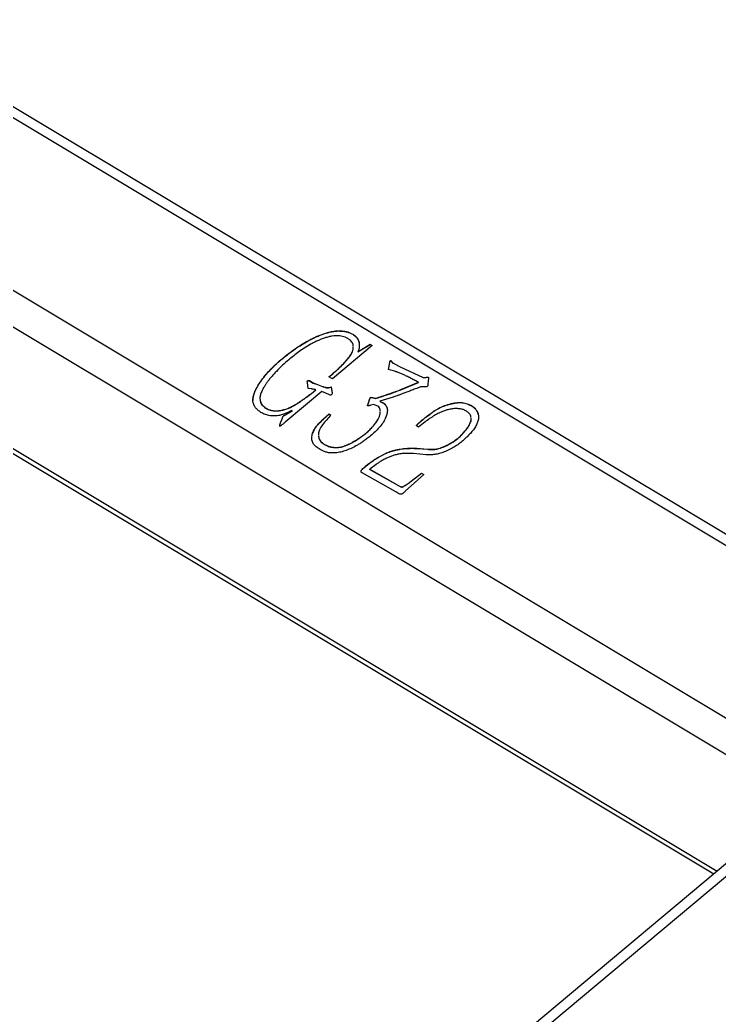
# Model space of a CAD drawing. Header units: millimetres. Extents: x -1590 to 1562, y -1082 to 1503.
# Drawn here: x 493.3 to 802.4, y -585.8 to -145.5 of the extents above; entities that cross this region are included whole.
import ezdxf

# ---------------------------------------------------------------- set-up
doc = ezdxf.new("R2010")
doc.units = ezdxf.units.MM

msp = doc.modelspace()

# ---------------------------------------------------------------- linework, layer by layer
at = {"color": 8, "linetype": 'Continuous', "lineweight": 25}
for p, q in [((838.48, -397.96), (364.28, -113.31)), ((311.24, -157.72), (843.8, -477.4)), ((839.01, -490.78), (305.08, -170.28)), ((308.83, -226.31), (801.6, -522.11)), ((847.62, -489.22), (391.04, -871.56))]:
    msp.add_line(p, q, dxfattribs=at)
at = {"color": 7, "linetype": 'Continuous', "lineweight": 25}
for p, q in [((838.14, -392.81), (369.89, -111.74)), ((310.32, -229.34), (800.12, -523.35)), ((640.45, -284.61), (640.45, -284.54)), ((615.82, -290.53), (615.82, -290.46)), ((649.13, -289.57), (631.56, -304.28)), ((642.77, -292.37), (648.25, -289.05)), ((642.78, -292.44), (648.25, -289.12)), ((648.25, -289.05), (649.13, -289.57)), ((648.25, -289.12), (648.25, -289.05)), ((648.25, -289.12), (649.08, -289.61)), ((643.22, -291.15), (642.77, -292.37)), ((642.78, -292.44), (642.77, -292.37)), ((656.29, -300.21), (656.86, -297.1)), ((656.31, -300.22), (656.87, -297.17)), ((656.87, -297.17), (656.86, -297.1)), ((658.98, -297.63), (661.39, -298.98)), ((658.99, -297.7), (658.98, -297.63)), ((658.99, -297.7), (661.39, -299.05)), ((661.39, -298.98), (671.57, -303.7)), ((661.39, -299.05), (661.39, -298.98)), ((661.39, -299.05), (671.58, -303.77)), ((631.56, -304.28), (629.95, -303.42)), ((657.28, -300.43), (656.29, -300.21)), ((662.79, -302.43), (660.28, -301.39)), ((671.57, -303.7), (672.88, -303.64)), ((671.58, -303.77), (671.57, -303.7)), ((671.58, -303.77), (672.89, -303.71)), ((672.88, -303.64), (673.99, -303.56)), ((672.89, -303.71), (672.88, -303.64)), ((672.89, -303.71), (673.99, -303.63)), ((620.81, -308.55), (620.45, -305.91)), ((621.29, -305.11), (623.05, -306.16)), ((621.3, -305.18), (621.29, -305.11)), ((621.3, -305.18), (623.05, -306.23)), ((623.05, -306.16), (624.89, -306.82)), ((623.05, -306.23), (623.05, -306.16)), ((623.05, -306.23), (624.9, -306.89)), ((624.89, -306.82), (627.12, -307.69)), ((624.9, -306.89), (624.89, -306.82)), ((624.9, -306.89), (627.13, -307.76)), ((627.13, -307.76), (627.12, -307.69)), ((629.8, -308.17), (630.89, -307.89)), ((629.8, -308.24), (630.9, -307.96)), ((630.89, -307.89), (631.32, -310.68)), ((630.9, -307.96), (630.89, -307.89)), ((630.9, -307.96), (631.33, -310.75)), ((661.76, -309.09), (669.61, -305.87)), ((661.76, -309.16), (669.61, -305.94)), ((669.61, -305.94), (669.61, -305.87)), ((671.85, -307.87), (670.46, -307.88)), ((673.89, -304.9), (673.73, -307.05)), ((626.76, -309.98), (610.62, -323.5)), ((622.07, -308.76), (620.81, -308.55)), ((622.17, -310.77), (624.2, -309.19)), ((622.18, -310.85), (622.17, -310.77)), ((622.18, -310.85), (624.2, -309.26)), ((624.2, -309.26), (624.2, -309.19)), ((629.93, -311.33), (626.76, -309.98)), ((629.8, -308.24), (629.8, -308.17)), ((630.5, -311.58), (629.93, -311.33)), ((648.57, -312.45), (649.36, -312.63)), ((648.57, -312.52), (648.57, -312.45)), ((648.57, -312.52), (649.36, -312.7)), ((658.29, -312.41), (652.4, -314.18)), ((661.76, -309.16), (661.76, -309.09)), ((647.23, -315.46), (648.07, -313.08)), ((647.23, -315.53), (648.07, -313.15)), ((647.23, -315.53), (647.23, -315.46)), ((648.07, -313.15), (648.07, -313.08)), ((649.81, -315.62), (648.46, -316.02)), ((649.36, -312.63), (650.63, -312.94)), ((649.36, -312.7), (649.36, -312.63)), ((649.36, -312.7), (650.63, -313.01)), ((651.11, -316.21), (649.81, -315.62)), ((650.63, -313.01), (650.63, -312.94)), ((652.4, -314.25), (652.4, -314.18)), ((693.27, -316.42), (693.27, -316.35)), ((601.68, -317.09), (601.67, -317.02)), ((610.08, -320.48), (610.95, -320.07)), ((610.09, -320.55), (610.08, -320.48)), ((610.09, -320.55), (610.96, -320.14)), ((610.95, -320.07), (613.72, -318.38)), ((610.96, -320.14), (610.95, -320.07)), ((610.96, -320.14), (613.73, -318.45)), ((613.73, -318.45), (613.72, -318.38)), ((627.59, -322.04), (630.04, -319.88)), ((627.59, -322.11), (630.04, -319.95)), ((630.04, -319.88), (630.84, -320.36)), ((630.04, -319.95), (630.04, -319.88)), ((630.04, -319.95), (630.85, -320.43)), ((674.49, -320.05), (674.48, -319.98)), ((608.56, -323.76), (609.04, -322.83)), ((608.56, -323.83), (609.04, -322.9)), ((608.56, -323.83), (608.56, -323.76)), ((609.04, -322.83), (609.48, -321.51)), ((609.04, -322.9), (609.49, -321.58)), ((609.04, -322.9), (609.04, -322.83)), ((609.49, -321.58), (609.48, -321.51)), ((627.59, -322.11), (627.59, -322.04)), ((649.13, -325.71), (649.12, -325.64)), ((669.56, -325.7), (668.45, -325.04)), ((671.76, -323.94), (669.56, -325.7)), ((690.68, -326.89), (690.67, -326.82)), ((628.34, -333.56), (628.34, -333.49)), ((672.93, -337.89), (667.34, -337.42)), ((668.81, -335.04), (673.5, -335.43)), ((668.81, -335.11), (668.81, -335.04)), ((668.81, -335.11), (673.5, -335.5)), ((673.5, -335.5), (673.5, -335.43)), ((650.88, -342.18), (648.01, -344.36)), ((649.68, -340.41), (649.68, -340.34)), ((659.53, -354.36), (644.67, -345.9)), ((648.01, -344.36), (661.47, -351.89)), ((648.02, -344.43), (648.01, -344.36)), ((648.02, -344.43), (661.48, -351.96)), ((671.87, -346.66), (663.68, -354.04)), ((664.91, -350.6), (670.85, -346.05)), ((664.92, -350.67), (670.86, -346.12)), ((670.85, -346.05), (671.87, -346.66)), ((670.86, -346.12), (670.85, -346.05)), ((670.86, -346.12), (671.83, -346.7)), ((661.48, -351.96), (661.47, -351.89)), ((664.92, -350.67), (664.91, -350.6)), ((844.68, -486.03), (390.68, -866.21))]:
    msp.add_line(p, q, dxfattribs=at)
for points, knots in [([(638.76, -286.8), (638.41, -286.59), (637.75, -286.19), (636.61, -285.74), (635.42, -285.45), (634.15, -285.27), (632.8, -285.27), (631.35, -285.43), (629.8, -285.76), (628.17, -286.24), (626.53, -286.83), (624.9, -287.49), (623.34, -288.23), (621.38, -289.29), (619.09, -290.66), (616.63, -292.4), (614.35, -294.14), (612.91, -295.33), (612.19, -295.92)], [0, 0, 0, 0, 0.042953, 0.083374, 0.123258, 0.162895, 0.204395, 0.249812, 0.299201, 0.353806, 0.411254, 0.468748, 0.525799, 0.582908, 0.694352, 0.798766, 0.899666, 1, 1, 1, 1]), ([(615.82, -290.46), (616.71, -289.88), (618.55, -288.68), (621.02, -287.29), (623.12, -286.23), (624.75, -285.47), (626.45, -284.81), (628.14, -284.22), (629.79, -283.72), (631.35, -283.36), (632.79, -283.15), (634.1, -283.08), (635.28, -283.12), (636.3, -283.18), (637.18, -283.31), (638.15, -283.54), (639.24, -283.95), (640.04, -284.34), (640.45, -284.54)], [0, 0, 0, 0, 0.126875, 0.26151, 0.330229, 0.398329, 0.466356, 0.533691, 0.597757, 0.655467, 0.70742, 0.754407, 0.796644, 0.833775, 0.865799, 0.893553, 0.945163, 1, 1, 1, 1]), ([(615.82, -290.53), (616.71, -289.95), (618.55, -288.75), (621.02, -287.36), (623.12, -286.3), (624.76, -285.54), (626.45, -284.88), (628.15, -284.29), (629.79, -283.79), (631.35, -283.43), (632.79, -283.22), (634.11, -283.15), (635.28, -283.19), (636.31, -283.25), (637.18, -283.38), (638.15, -283.61), (639.24, -284.02), (640.04, -284.41), (640.45, -284.61)], [0, 0, 0, 0, 0.126875, 0.26151, 0.330229, 0.398329, 0.466356, 0.533691, 0.597757, 0.655467, 0.70742, 0.754407, 0.796644, 0.833775, 0.865799, 0.893553, 0.945163, 1, 1, 1, 1]), ([(640.45, -284.54), (640.68, -284.69), (641.14, -284.98), (641.72, -285.47), (642.21, -285.98), (642.74, -286.72), (643.17, -287.75), (643.34, -288.84), (643.33, -289.71), (643.34, -290.27), (643.29, -290.74), (643.25, -291.03), (643.22, -291.15)], [0, 0, 0, 0, 0.093571, 0.182514, 0.269093, 0.354305, 0.52846, 0.715, 0.80627, 0.883545, 0.948137, 1, 1, 1, 1]), ([(640.45, -284.61), (641.11, -285.09), (642.42, -286.04), (643.14, -287.49), (643.21, -288.31), (643.22, -288.45)], [0, 0, 0, 0, 0.452607, 0.905598, 1, 1, 1, 1]), ([(600.64, -319.56), (600.14, -319.29), (599.14, -318.75), (597.98, -317.69), (597.1, -316.55), (596.61, -315.52), (596.4, -314.65), (596.33, -313.94), (596.36, -313.17), (596.49, -312.34), (596.72, -311.45), (597.05, -310.49), (597.47, -309.45), (598.01, -308.35), (598.63, -307.19), (599.39, -306), (600.24, -304.77), (601.51, -303.13), (603.15, -301.18), (605.28, -299), (607.54, -296.91), (610.02, -294.78), (612.76, -292.58), (614.78, -291.18), (615.82, -290.46)], [0, 0, 0, 0, 0.0403, 0.080356, 0.119472, 0.157357, 0.176759, 0.197542, 0.220121, 0.244249, 0.270492, 0.298956, 0.330404, 0.364108, 0.400246, 0.437627, 0.477386, 0.518632, 0.599479, 0.673497, 0.746929, 0.82693, 0.911502, 1, 1, 1, 1]), ([(596.37, -314.35), (596.39, -313.64), (596.44, -311.99), (597.47, -309.44), (598.89, -306.74), (601.34, -303.29), (605, -299.21), (610.08, -294.66), (613.91, -291.91), (615.82, -290.53)], [0, 0, 0, 0, 0.076105, 0.178717, 0.281379, 0.384057, 0.589324, 0.794678, 1, 1, 1, 1]), ([(629.95, -303.42), (631.44, -302.18), (634.4, -299.7), (637.67, -296.35), (639.83, -293.5), (640.7, -291.56), (640.68, -290.39), (640.68, -290.02)], [0, 0, 0, 0, 0.309197, 0.618343, 0.772823, 0.927234, 1, 1, 1, 1]), ([(629.96, -303.49), (631.44, -302.25), (634.41, -299.77), (637.67, -296.42), (639.83, -293.57), (640.71, -291.63), (640.69, -290.46), (640.68, -290.09)], [0, 0, 0, 0, 0.309197, 0.618343, 0.772823, 0.927234, 1, 1, 1, 1]), ([(640.69, -289.77), (640.69, -289.7), (640.72, -289.09), (640.13, -288), (639.22, -287.2), (638.76, -286.8)], [0, 0, 0, 0, 0.063344, 0.531145, 1, 1, 1, 1]), ([(612.19, -295.92), (611.27, -296.72), (609.35, -298.37), (607.15, -300.57), (605.43, -302.39), (604.26, -303.72), (603.23, -305.01), (602.35, -306.24), (601.61, -307.4), (600.94, -308.45), (600.44, -309.41), (600.03, -310.27), (599.76, -311.07), (599.53, -311.8), (599.45, -312.5), (599.44, -313.34), (599.58, -314.3), (600, -315.34), (600.67, -316.26), (601.33, -316.76), (601.67, -317.02)], [0, 0, 0, 0, 0.127726, 0.264557, 0.333237, 0.398282, 0.458923, 0.516222, 0.569135, 0.616933, 0.659121, 0.696472, 0.730072, 0.761207, 0.790391, 0.817478, 0.867286, 0.911985, 0.954733, 1, 1, 1, 1]), ([(656.86, -297.1), (656.88, -296.98), (656.91, -296.76), (657.02, -296.51), (657.1, -296.32), (657.34, -296.25), (657.58, -296.44), (657.67, -296.68), (657.82, -296.96), (658.1, -297.18), (658.49, -297.41), (658.81, -297.55), (658.98, -297.63)], [0, 0, 0, 0, 0.132121, 0.225545, 0.28598, 0.323707, 0.397087, 0.519994, 0.605226, 0.709452, 0.84137, 1, 1, 1, 1]), ([(656.87, -297.17), (656.88, -297.05), (656.91, -296.83), (657.03, -296.58), (657.1, -296.39), (657.35, -296.32), (657.59, -296.51), (657.67, -296.75), (657.82, -297.03), (658.1, -297.25), (658.49, -297.48), (658.81, -297.62), (658.99, -297.7)], [0, 0, 0, 0, 0.132121, 0.225545, 0.28598, 0.323707, 0.397087, 0.519994, 0.605226, 0.709452, 0.84137, 1, 1, 1, 1]), ([(660.28, -301.39), (660.16, -301.35), (659.84, -301.23), (659.22, -301.05), (658.34, -300.76), (657.66, -300.55), (657.28, -300.43)], [0, 0, 0, 0, 0.1196153, 0.3263433, 0.6180283, 1, 1, 1, 1]), ([(669.61, -305.87), (669.05, -305.6), (667.85, -305.02), (666.36, -304.23), (665.13, -303.57), (664.25, -303.14), (663.49, -302.76), (663.01, -302.53), (662.79, -302.43)], [0, 0, 0, 0, 0.240019, 0.522018, 0.666348, 0.793885, 0.904533, 1, 1, 1, 1]), ([(673.99, -303.56), (673.99, -303.58), (673.98, -303.7), (673.94, -303.95), (673.95, -304.37), (673.91, -304.71), (673.89, -304.9)], [0, 0, 0, 0, 0.0599502, 0.2518463, 0.5624097, 1, 1, 1, 1]), ([(620.45, -305.91), (620.4, -305.77), (620.33, -305.54), (620.42, -305.23), (620.65, -305.13), (620.83, -305.06), (621.06, -305.06), (621.21, -305.09), (621.29, -305.11)], [0, 0, 0, 0, 0.3504839, 0.5270843, 0.6470798, 0.7507832, 0.8547742, 1, 1, 1, 1]), ([(620.37, -305.64), (620.37, -305.63), (620.36, -305.58), (620.38, -305.47), (620.43, -305.31), (620.63, -305.21), (620.84, -305.13), (621.08, -305.13), (621.23, -305.16), (621.3, -305.18)], [0, 0, 0, 0, 0.016982, 0.171968, 0.322998, 0.489814, 0.660496, 0.830097, 1, 1, 1, 1]), ([(627.12, -307.69), (627.28, -307.75), (627.68, -307.92), (628.4, -308.08), (629.14, -308.25), (629.61, -308.19), (629.8, -308.17)], [0, 0, 0, 0, 0.191467, 0.503414, 0.805851, 1, 1, 1, 1]), ([(627.13, -307.76), (627.28, -307.82), (627.69, -307.99), (628.4, -308.15), (629.14, -308.32), (629.62, -308.26), (629.8, -308.24)], [0, 0, 0, 0, 0.191467, 0.503414, 0.805851, 1, 1, 1, 1]), ([(670.46, -307.88), (669.71, -308.17), (668.27, -308.74), (666.22, -309.53), (664.39, -310.23), (662.76, -310.85), (661.34, -311.36), (660.14, -311.8), (659.15, -312.13), (658.55, -312.32), (658.29, -312.41)], [0, 0, 0, 0, 0.188413, 0.357486, 0.50962, 0.643418, 0.759307, 0.857858, 0.937578, 1, 1, 1, 1]), ([(673.73, -307.05), (673.71, -307.19), (673.69, -307.43), (673.52, -307.74), (673.21, -307.84), (672.87, -307.88), (672.4, -307.89), (672.05, -307.87), (671.85, -307.87)], [0, 0, 0, 0, 0.236587, 0.387827, 0.471115, 0.599237, 0.773618, 1, 1, 1, 1]), ([(601.67, -317.02), (602.01, -317.23), (602.68, -317.66), (603.91, -318.12), (605.26, -318.43), (606.76, -318.49), (608.38, -318.37), (610.07, -317.98), (611.79, -317.41), (613.47, -316.63), (615.09, -315.74), (616.62, -314.77), (618.05, -313.79), (619.43, -312.83), (620.79, -311.83), (621.7, -311.14), (622.17, -310.77)], [0, 0, 0, 0, 0.055928, 0.112961, 0.170791, 0.230883, 0.295406, 0.367083, 0.443443, 0.523307, 0.605293, 0.687467, 0.766844, 0.841355, 0.916893, 1, 1, 1, 1]), ([(601.68, -317.09), (602.01, -317.3), (602.69, -317.73), (603.91, -318.19), (605.27, -318.5), (606.77, -318.56), (608.38, -318.44), (610.07, -318.05), (611.8, -317.48), (613.48, -316.7), (615.09, -315.81), (616.62, -314.84), (618.05, -313.86), (619.43, -312.9), (620.79, -311.9), (621.7, -311.21), (622.18, -310.85)], [0, 0, 0, 0, 0.055928, 0.112961, 0.170791, 0.230883, 0.295406, 0.367083, 0.443443, 0.523307, 0.605293, 0.687467, 0.766844, 0.841355, 0.916893, 1, 1, 1, 1]), ([(624.2, -309.19), (623.94, -309.13), (623.49, -309.02), (622.87, -308.91), (622.42, -308.81), (622.17, -308.77), (622.07, -308.76)], [0, 0, 0, 0, 0.362799, 0.652475, 0.863991, 1, 1, 1, 1]), ([(631.32, -310.68), (631.32, -310.8), (631.31, -311.04), (631.07, -311.32), (630.81, -311.54), (630.59, -311.57), (630.5, -311.58)], [0, 0, 0, 0, 0.316288, 0.601624, 0.845531, 1, 1, 1, 1]), ([(648.07, -313.08), (648.1, -312.93), (648.15, -312.67), (648.45, -312.52), (648.57, -312.45)], [0, 0, 0, 0, 0.57363, 1, 1, 1, 1]), ([(648.07, -313.15), (648.1, -313), (648.16, -312.74), (648.45, -312.59), (648.57, -312.52)], [0, 0, 0, 0, 0.57363, 1, 1, 1, 1]), ([(650.63, -312.94), (651.09, -312.79), (651.97, -312.5), (653.26, -312.08), (654.44, -311.69), (655.51, -311.32), (656.49, -310.99), (657.36, -310.69), (658.13, -310.42), (658.97, -310.12), (659.84, -309.79), (660.7, -309.48), (661.31, -309.25), (661.63, -309.13), (661.76, -309.09)], [0, 0, 0, 0, 0.122989, 0.236923, 0.342871, 0.438735, 0.525539, 0.604359, 0.673619, 0.733331, 0.833057, 0.9109, 0.966393, 1, 1, 1, 1]), ([(650.63, -313.01), (651.09, -312.86), (651.98, -312.57), (653.26, -312.15), (654.45, -311.76), (655.52, -311.39), (656.49, -311.06), (657.37, -310.76), (658.14, -310.49), (658.98, -310.19), (659.84, -309.86), (660.7, -309.55), (661.31, -309.32), (661.64, -309.2), (661.76, -309.16)], [0, 0, 0, 0, 0.122989, 0.236923, 0.342871, 0.438735, 0.525539, 0.604359, 0.673619, 0.733331, 0.833057, 0.9109, 0.966393, 1, 1, 1, 1]), ([(599.49, -313.5), (599.49, -313.53), (599.44, -314.23), (599.95, -315.59), (601.1, -316.59), (601.68, -317.09)], [0, 0, 0, 0, 0.026463, 0.513711, 1, 1, 1, 1]), ([(648.46, -316.02), (648.28, -316.06), (647.98, -316.15), (647.58, -316.26), (647.31, -316.29), (647.09, -316.35), (647, -316.22), (647.01, -316.05), (647.11, -315.79), (647.18, -315.58), (647.23, -315.46)], [0, 0, 0, 0, 0.2072953, 0.3613665, 0.4702433, 0.5318333, 0.5767244, 0.6614107, 0.8052353, 1, 1, 1, 1]), ([(647.03, -316.24), (647.02, -316.22), (647, -316.14), (647.11, -315.89), (647.18, -315.68), (647.23, -315.53)], [0, 0, 0, 0, 0.101634, 0.346159, 1, 1, 1, 1]), ([(652.4, -314.18), (652.67, -314.32), (653.21, -314.59), (654.04, -314.99), (654.77, -315.57), (655.25, -316.21), (655.55, -316.85), (655.71, -317.42), (655.79, -318.05), (655.78, -318.75), (655.67, -319.52), (655.42, -320.37), (655.08, -321.31), (654.45, -322.68), (653.43, -324.42), (651.76, -326.37), (649.89, -328.21), (648.55, -329.37), (647.89, -329.94)], [0, 0, 0, 0, 0.041274, 0.079617, 0.120502, 0.171652, 0.201341, 0.233561, 0.268725, 0.306774, 0.348943, 0.396561, 0.449701, 0.50881, 0.63256, 0.756161, 0.879414, 1, 1, 1, 1]), ([(652.61, -318.53), (652.62, -318.48), (652.63, -318.15), (652.44, -317.55), (652.05, -316.73), (651.42, -316.38), (651.11, -316.21)], [0, 0, 0, 0, 0.053055, 0.369347, 0.685672, 1, 1, 1, 1]), ([(652.4, -314.25), (652.99, -314.52), (654.17, -315.04), (655.33, -316.29), (655.8, -317.33), (655.73, -317.9), (655.73, -317.96)], [0, 0, 0, 0, 0.320132, 0.638822, 0.957942, 1, 1, 1, 1]), ([(674.48, -319.98), (674.88, -319.7), (675.64, -319.14), (676.79, -318.36), (677.92, -317.69), (679.02, -317.07), (680.18, -316.52), (681.48, -316.04), (682.92, -315.59), (684.45, -315.19), (685.99, -314.89), (687.44, -314.76), (688.78, -314.8), (689.95, -315.03), (690.97, -315.35), (691.85, -315.68), (692.63, -315.99), (693.07, -316.23), (693.27, -316.35)], [0, 0, 0, 0, 0.077393, 0.14959, 0.216906, 0.279302, 0.341599, 0.40834, 0.480375, 0.557792, 0.633326, 0.701288, 0.762341, 0.820201, 0.873098, 0.920887, 0.962722, 1, 1, 1, 1]), ([(674.49, -320.05), (674.88, -319.77), (675.65, -319.21), (676.79, -318.43), (677.92, -317.76), (679.02, -317.14), (680.19, -316.59), (681.49, -316.11), (682.92, -315.66), (684.45, -315.26), (685.99, -314.96), (687.45, -314.83), (688.79, -314.87), (689.96, -315.1), (690.98, -315.42), (691.86, -315.75), (692.64, -316.06), (693.07, -316.3), (693.27, -316.42)], [0, 0, 0, 0, 0.077393, 0.14959, 0.216906, 0.279302, 0.341599, 0.40834, 0.480375, 0.557792, 0.633326, 0.701288, 0.762341, 0.820201, 0.873098, 0.920887, 0.962722, 1, 1, 1, 1]), ([(693.27, -316.35), (693.5, -316.51), (693.97, -316.84), (694.55, -317.41), (695.06, -318.01), (695.59, -318.88), (696, -320.04), (696.13, -321.26), (696.02, -322.25), (695.83, -323.04), (695.56, -323.86), (695.02, -325.01), (694.17, -326.44), (692.85, -328.09), (691.31, -329.71), (689.64, -331.3), (687.84, -332.8), (686.56, -333.7), (685.94, -334.14)], [0, 0, 0, 0, 0.035163, 0.070469, 0.105261, 0.141098, 0.21197, 0.282959, 0.31987, 0.358135, 0.399412, 0.443017, 0.533126, 0.62371, 0.717161, 0.814697, 0.910523, 1, 1, 1, 1]), ([(693.27, -316.42), (693.81, -316.83), (694.87, -317.64), (695.69, -319.22), (696.15, -320.32), (696.07, -320.89), (696.07, -320.89)], [0, 0, 0, 0, 0.3329472, 0.6659834, 0.9997681, 1, 1, 1, 1]), ([(613.72, -318.38), (613.44, -318.49), (612.76, -318.75), (611.63, -319.27), (610.18, -319.83), (608.81, -320.3), (607.58, -320.62), (606.57, -320.75), (605.54, -320.78), (604.48, -320.72), (603.43, -320.58), (602.43, -320.32), (601.48, -320), (600.92, -319.71), (600.64, -319.56)], [0, 0, 0, 0, 0.066931, 0.160895, 0.277311, 0.408832, 0.478532, 0.549522, 0.621851, 0.69747, 0.774652, 0.849586, 0.925122, 1, 1, 1, 1]), ([(609.48, -321.51), (609.54, -321.3), (609.65, -320.93), (609.95, -320.61), (610.08, -320.48)], [0, 0, 0, 0, 0.565776, 1, 1, 1, 1]), ([(609.49, -321.58), (609.55, -321.37), (609.66, -321), (609.96, -320.68), (610.09, -320.55)], [0, 0, 0, 0, 0.565776, 1, 1, 1, 1]), ([(630.84, -320.36), (630.21, -321.06), (628.95, -322.47), (627.09, -324.6), (625.81, -326.7), (625.21, -328.32), (625.34, -329.12), (625.37, -329.3)], [0, 0, 0, 0, 0.251448, 0.502913, 0.754019, 0.942371, 1, 1, 1, 1]), ([(649.12, -325.64), (649.76, -324.89), (651.02, -323.4), (652.17, -321.37), (652.63, -319.8), (652.61, -319.08), (652.61, -318.78)], [0, 0, 0, 0, 0.351395, 0.7026, 0.878365, 1, 1, 1, 1]), ([(649.13, -325.71), (649.76, -324.96), (651.02, -323.47), (652.17, -321.44), (652.63, -319.87), (652.62, -319.15), (652.61, -318.85)], [0, 0, 0, 0, 0.351395, 0.7026, 0.878365, 1, 1, 1, 1]), ([(668.45, -325.04), (668.74, -324.76), (669.29, -324.24), (670.09, -323.5), (670.84, -322.85), (671.74, -322.07), (672.93, -321.11), (673.95, -320.37), (674.48, -319.98)], [0, 0, 0, 0, 0.15459, 0.294714, 0.422007, 0.533366, 0.754521, 1, 1, 1, 1]), ([(668.46, -325.11), (668.74, -324.83), (669.29, -324.31), (670.1, -323.57), (670.84, -322.92), (671.75, -322.14), (672.94, -321.18), (673.95, -320.44), (674.49, -320.05)], [0, 0, 0, 0, 0.15459, 0.294714, 0.422007, 0.533366, 0.754521, 1, 1, 1, 1]), ([(690.75, -318.66), (690.54, -318.53), (690.11, -318.27), (689.38, -317.95), (688.57, -317.73), (687.42, -317.52), (685.86, -317.45), (683.93, -317.64), (681.99, -318.08), (680.04, -318.8), (678.06, -319.74), (676.01, -320.93), (673.87, -322.33), (672.48, -323.39), (671.76, -323.94)], [0, 0, 0, 0, 0.039124, 0.078036, 0.117008, 0.157262, 0.24064, 0.326881, 0.417298, 0.512161, 0.616325, 0.732042, 0.860219, 1, 1, 1, 1]), ([(692.74, -321.23), (692.73, -321.08), (692.67, -320.49), (691.97, -319.58), (691.16, -318.97), (690.75, -318.66)], [0, 0, 0, 0, 0.148703, 0.57449, 1, 1, 1, 1]), ([(610.62, -323.5), (610.43, -323.66), (610.08, -323.95), (609.59, -324.35), (609.17, -324.68), (608.84, -324.95), (608.57, -325.15), (608.38, -325.26), (608.26, -325.37), (608.06, -325.31), (608.25, -324.95), (608.27, -324.58), (608.38, -324.12), (608.51, -323.86), (608.56, -323.76)], [0, 0, 0, 0, 0.146232, 0.27484, 0.380762, 0.466522, 0.532268, 0.575424, 0.601747, 0.60972, 0.67756, 0.799963, 0.923195, 1, 1, 1, 1]), ([(608.16, -325.21), (608.17, -325.18), (608.21, -325.05), (608.31, -324.59), (608.46, -324.16), (608.56, -323.83)], [0, 0, 0, 0, 0.060215, 0.275004, 1, 1, 1, 1]), ([(622.44, -331.02), (622.43, -330.98), (622.27, -330.31), (622.59, -328.74), (623.56, -326.47), (625.33, -324.17), (626.84, -322.79), (627.59, -322.11)], [0, 0, 0, 0, 0.0134051, 0.2106892, 0.4734259, 0.7367627, 1, 1, 1, 1]), ([(626.1, -335.58), (625.77, -335.4), (625.15, -335.04), (624.33, -334.45), (623.66, -333.85), (623.12, -333.22), (622.73, -332.53), (622.48, -331.75), (622.39, -330.88), (622.41, -329.92), (622.56, -328.9), (622.91, -327.87), (623.41, -326.83), (624.31, -325.46), (625.62, -323.8), (626.94, -322.62), (627.59, -322.04)], [0, 0, 0, 0, 0.05922, 0.113933, 0.165404, 0.212861, 0.261013, 0.312176, 0.369771, 0.432764, 0.499417, 0.567466, 0.638075, 0.711105, 0.857737, 1, 1, 1, 1]), ([(628.34, -333.49), (628.65, -333.65), (629.28, -333.96), (630.29, -334.33), (631.36, -334.55), (632.46, -334.68), (633.6, -334.67), (634.76, -334.55), (635.93, -334.28), (637.53, -333.75), (639.49, -332.89), (641.72, -331.64), (643.81, -330.23), (645.8, -328.79), (647.6, -327.27), (648.62, -326.18), (649.12, -325.64)], [0, 0, 0, 0, 0.046273, 0.09063, 0.13365, 0.177137, 0.22059, 0.265455, 0.31244, 0.361859, 0.465816, 0.574299, 0.683951, 0.791337, 0.896239, 1, 1, 1, 1]), ([(628.34, -333.56), (628.66, -333.72), (629.29, -334.03), (630.3, -334.4), (631.37, -334.62), (632.46, -334.75), (633.6, -334.74), (634.76, -334.62), (635.94, -334.35), (637.53, -333.82), (639.5, -332.96), (641.73, -331.71), (643.81, -330.3), (645.8, -328.86), (647.6, -327.34), (648.62, -326.25), (649.13, -325.71)], [0, 0, 0, 0, 0.046273, 0.09063, 0.13365, 0.177137, 0.22059, 0.265455, 0.31244, 0.361859, 0.465816, 0.574299, 0.683951, 0.791337, 0.896239, 1, 1, 1, 1]), ([(690.67, -326.82), (691.03, -326.31), (691.74, -325.31), (692.45, -323.72), (692.97, -322.42), (692.82, -321.69), (692.78, -321.51)], [0, 0, 0, 0, 0.299506, 0.598922, 0.898306, 1, 1, 1, 1]), ([(690.68, -326.89), (691.03, -326.38), (691.74, -325.38), (692.46, -323.79), (692.98, -322.49), (692.83, -321.76), (692.79, -321.58)], [0, 0, 0, 0, 0.299506, 0.598922, 0.898306, 1, 1, 1, 1]), ([(625.39, -329.55), (625.41, -329.9), (625.45, -330.85), (626.46, -332.29), (627.71, -333.09), (628.34, -333.49)], [0, 0, 0, 0, 0.218673, 0.609107, 1, 1, 1, 1]), ([(625.4, -329.62), (625.41, -329.97), (625.46, -330.92), (626.46, -332.36), (627.71, -333.16), (628.34, -333.56)], [0, 0, 0, 0, 0.218673, 0.6091067, 1, 1, 1, 1]), ([(647.89, -329.94), (647.33, -330.37), (646.26, -331.18), (644.71, -332.3), (643.26, -333.22), (641.56, -334.23), (639.5, -335.24), (637.43, -336.06), (635.79, -336.57), (634.61, -336.85), (633.44, -337.03), (632.32, -337.12), (631.25, -337.14), (630.27, -337.09), (629.39, -336.95), (628.39, -336.67), (627.28, -336.23), (626.48, -335.8), (626.1, -335.58)], [0, 0, 0, 0, 0.09455, 0.1796146, 0.2536933, 0.3185025, 0.4342819, 0.541479, 0.5921003, 0.6406937, 0.6864378, 0.7310796, 0.7734614, 0.8119515, 0.8475605, 0.8799339, 0.9412843, 1, 1, 1, 1]), ([(673.5, -335.43), (673.88, -335.45), (674.61, -335.5), (675.69, -335.52), (676.68, -335.46), (677.64, -335.35), (678.62, -335.11), (679.67, -334.77), (680.86, -334.29), (682.57, -333.48), (684.68, -332.31), (686.96, -330.68), (688.96, -328.84), (690.1, -327.5), (690.67, -326.82)], [0, 0, 0, 0, 0.052959, 0.101628, 0.14758, 0.189865, 0.234001, 0.286481, 0.346932, 0.416975, 0.562741, 0.705119, 0.849137, 1, 1, 1, 1]), ([(673.5, -335.5), (673.88, -335.52), (674.62, -335.57), (675.69, -335.59), (676.69, -335.53), (677.65, -335.42), (678.62, -335.18), (679.68, -334.84), (680.86, -334.36), (682.57, -333.55), (684.68, -332.38), (686.97, -330.75), (688.97, -328.91), (690.1, -327.57), (690.68, -326.89)], [0, 0, 0, 0, 0.052959, 0.101628, 0.14758, 0.189865, 0.234001, 0.286481, 0.346932, 0.416975, 0.562741, 0.705119, 0.849137, 1, 1, 1, 1]), ([(685.94, -334.14), (685.25, -334.56), (683.85, -335.39), (681.94, -336.26), (680.41, -336.88), (679.3, -337.24), (678.26, -337.54), (676.9, -337.78), (675.12, -337.95), (673.68, -337.91), (672.93, -337.89)], [0, 0, 0, 0, 0.18635, 0.374511, 0.466131, 0.549671, 0.626985, 0.697443, 0.841773, 1, 1, 1, 1]), ([(649.68, -340.34), (650.09, -340.07), (650.9, -339.54), (652.11, -338.83), (653.27, -338.18), (654.37, -337.62), (655.42, -337.12), (656.43, -336.7), (657.38, -336.36), (658.56, -336.03), (659.92, -335.71), (661.44, -335.4), (662.8, -335.19), (664.43, -335.03), (666.42, -334.98), (668, -335.02), (668.81, -335.04)], [0, 0, 0, 0, 0.078835, 0.151864, 0.22042, 0.283918, 0.343135, 0.3969, 0.446979, 0.492737, 0.575332, 0.649691, 0.715499, 0.773169, 0.883252, 1, 1, 1, 1]), ([(649.68, -340.41), (650.1, -340.14), (650.9, -339.61), (652.12, -338.9), (653.27, -338.25), (654.38, -337.69), (655.43, -337.19), (656.43, -336.77), (657.39, -336.43), (658.56, -336.1), (659.93, -335.78), (661.44, -335.47), (662.81, -335.26), (664.43, -335.1), (666.42, -335.05), (668, -335.09), (668.81, -335.11)], [0, 0, 0, 0, 0.078835, 0.151864, 0.22042, 0.283918, 0.343135, 0.3969, 0.446979, 0.492737, 0.575332, 0.649691, 0.715499, 0.773169, 0.883252, 1, 1, 1, 1]), ([(667.34, -337.42), (666.61, -337.38), (665.23, -337.3), (663.23, -337.31), (661.36, -337.49), (659.63, -337.88), (658.03, -338.38), (656.51, -338.95), (654.99, -339.65), (653.7, -340.34), (652.67, -340.95), (651.96, -341.38), (651.38, -341.79), (651.04, -342.05), (650.88, -342.18)], [0, 0, 0, 0, 0.121152, 0.228612, 0.329, 0.427254, 0.521896, 0.610354, 0.704344, 0.813529, 0.869175, 0.918947, 0.961926, 1, 1, 1, 1]), ([(644.67, -345.9), (644.49, -345.8), (644.13, -345.59), (644.1, -345.12), (644.31, -344.71), (644.69, -344.3), (645.22, -343.78), (646.21, -342.92), (647.69, -341.74), (649, -340.82), (649.68, -340.34)], [0, 0, 0, 0, 0.069572, 0.138129, 0.184213, 0.251324, 0.341193, 0.454293, 0.714292, 1, 1, 1, 1]), ([(644.2, -345.48), (644.17, -345.4), (644.09, -345.18), (644.31, -344.8), (644.97, -344.05), (646.72, -342.53), (648.5, -341.26), (649.68, -340.41)], [0, 0, 0, 0, 0.038988, 0.107739, 0.176414, 0.450902, 1, 1, 1, 1]), ([(661.47, -351.89), (661.65, -351.99), (661.96, -352.16), (662.52, -352.1), (662.93, -351.86), (663.43, -351.57), (664.11, -351.13), (664.62, -350.79), (664.91, -350.6)], [0, 0, 0, 0, 0.153124, 0.274276, 0.366469, 0.516226, 0.727349, 1, 1, 1, 1]), ([(661.48, -351.96), (661.65, -352.06), (661.96, -352.23), (662.53, -352.17), (662.93, -351.93), (663.44, -351.64), (664.12, -351.2), (664.63, -350.86), (664.92, -350.67)], [0, 0, 0, 0, 0.153124, 0.274276, 0.366469, 0.516226, 0.727349, 1, 1, 1, 1]), ([(663.68, -354.04), (663.53, -354.19), (663.26, -354.45), (662.88, -354.77), (662.63, -355), (662.41, -355.18), (662.15, -355.3), (661.85, -355.43), (661.43, -355.38), (660.98, -355.15), (660.3, -354.83), (659.81, -354.53), (659.53, -354.36)], [0, 0, 0, 0, 0.138284, 0.24186, 0.316244, 0.358806, 0.419347, 0.484649, 0.538406, 0.64099, 0.792901, 1, 1, 1, 1])]:
    msp.add_open_spline(points, degree=3, knots=knots, dxfattribs=at)

doc.saveas('drawing.dxf')
